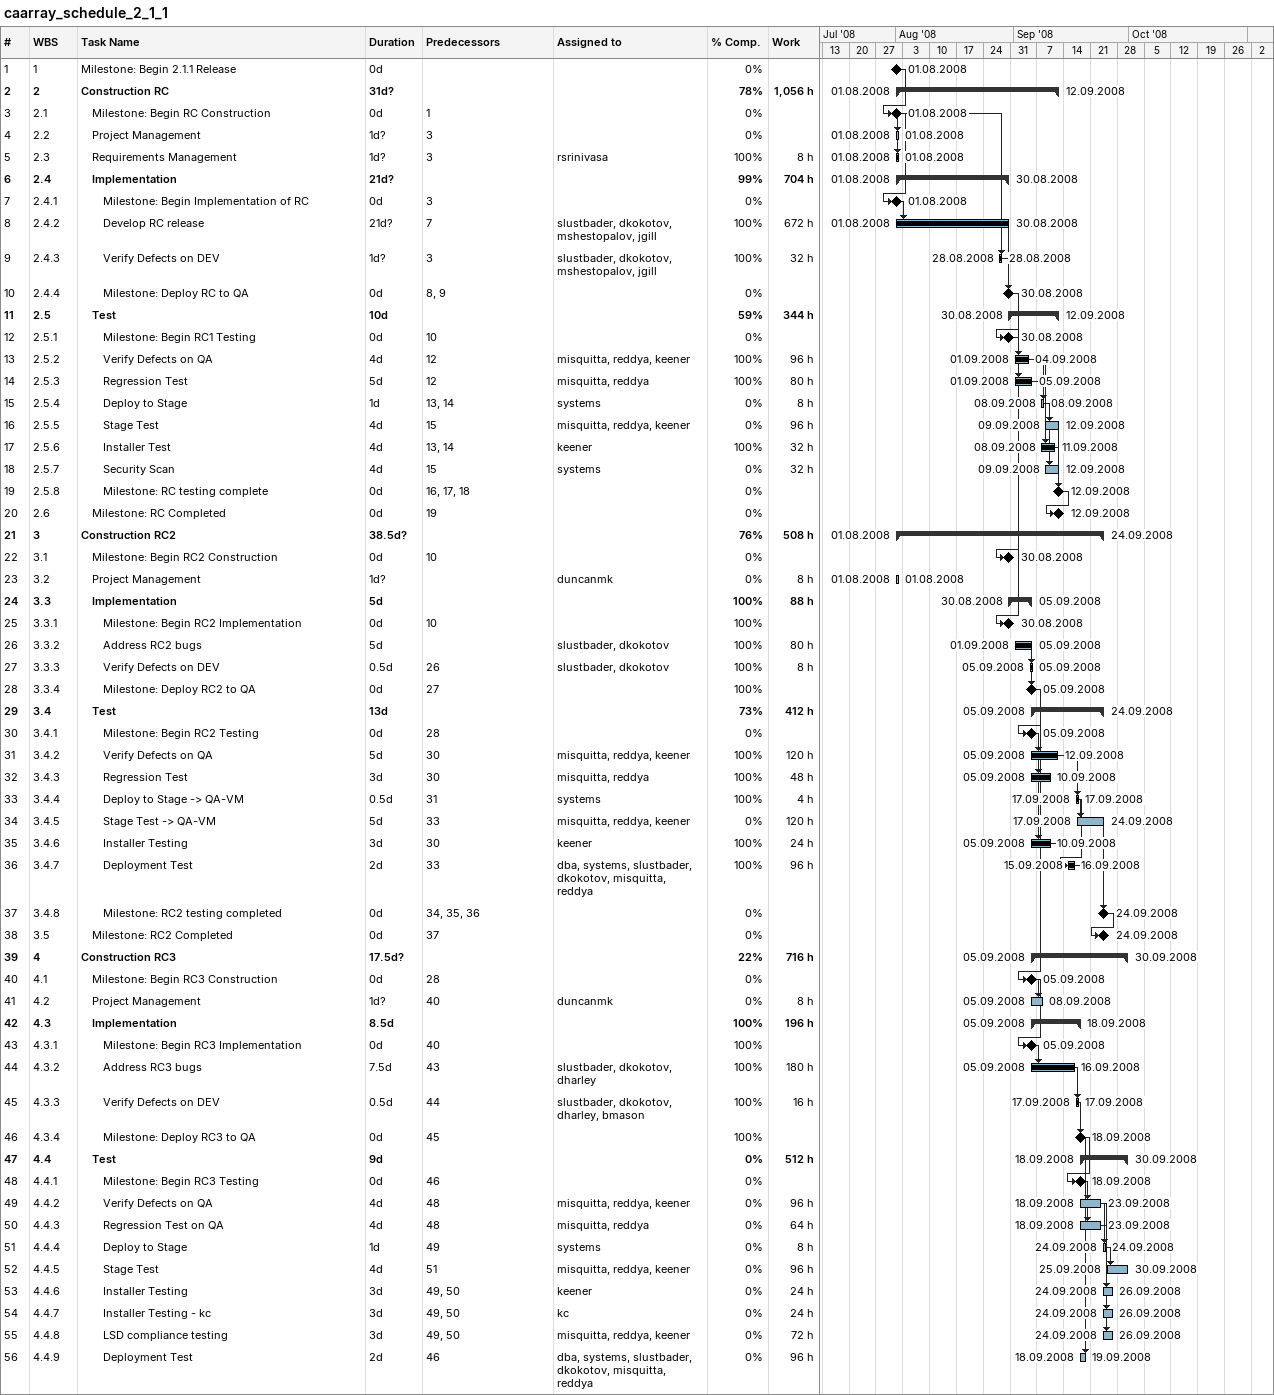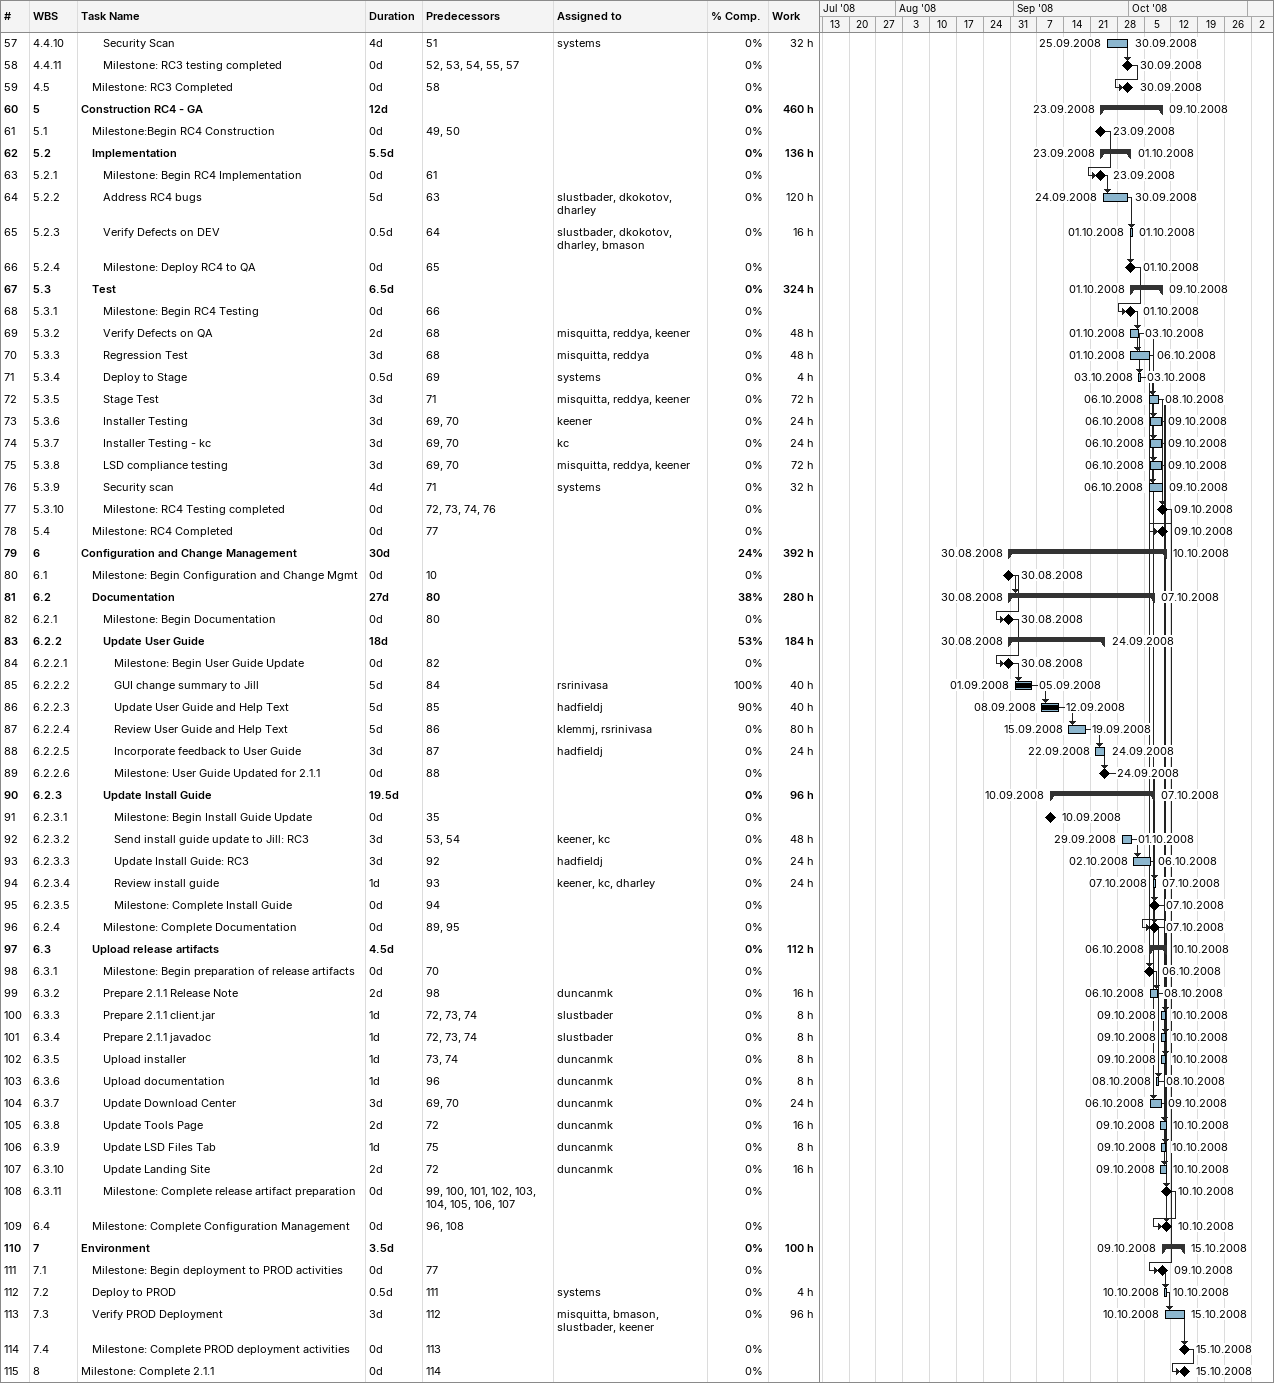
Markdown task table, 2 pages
caarray_schedule_2_1_1

| ID | WBS | Task | Duration | Start | Finish | Predecessors | Resources | % complete | Work (h) |
|---|---|---|---|---|---|---|---|---|---|
| 1 | 1 | Milestone: Begin 2.1.1 Release | 0d | 2008-08-01 | 2008-08-01 |  |  | 0 |  |
| 2 | 2 | **Construction RC** | 31d? | 2008-08-01 | 2008-09-12 |  |  | 78 | 1056 |
| 3 | 2.1 | Milestone: Begin RC Construction | 0d | 2008-08-01 | 2008-08-01 | 1 |  | 0 |  |
| 4 | 2.2 | Project Management | 1d? | 2008-08-01 | 2008-08-01 | 3 |  | 0 |  |
| 5 | 2.3 | Requirements Management | 1d? | 2008-08-01 | 2008-08-01 | 3 | rsrinivasa | 100 | 8 |
| 6 | 2.4 | **Implementation** | 21d? | 2008-08-01 | 2008-08-30 |  |  | 99 | 704 |
| 7 | 2.4.1 | Milestone: Begin Implementation of RC | 0d | 2008-08-01 | 2008-08-01 | 3 |  | 0 |  |
| 8 | 2.4.2 | Develop RC release | 21d? | 2008-08-01 | 2008-08-30 | 7 | slustbader, dkokotov, mshestopalov, jgill | 100 | 672 |
| 9 | 2.4.3 | Verify Defects on DEV | 1d? | 2008-08-28 | 2008-08-28 | 3 | slustbader, dkokotov, mshestopalov, jgill | 100 | 32 |
| 10 | 2.4.4 | Milestone: Deploy RC to QA | 0d | 2008-08-30 | 2008-08-30 | 8, 9 |  | 0 |  |
| 11 | 2.5 | **Test** | 10d | 2008-08-30 | 2008-09-12 |  |  | 59 | 344 |
| 12 | 2.5.1 | Milestone: Begin RC1 Testing | 0d | 2008-08-30 | 2008-08-30 | 10 |  | 0 |  |
| 13 | 2.5.2 | Verify Defects on QA | 4d | 2008-09-01 | 2008-09-04 | 12 | misquitta, reddya, keener | 100 | 96 |
| 14 | 2.5.3 | Regression Test | 5d | 2008-09-01 | 2008-09-05 | 12 | misquitta, reddya | 100 | 80 |
| 15 | 2.5.4 | Deploy to Stage | 1d | 2008-09-08 | 2008-09-08 | 13, 14 | systems | 0 | 8 |
| 16 | 2.5.5 | Stage Test | 4d | 2008-09-09 | 2008-09-12 | 15 | misquitta, reddya, keener | 0 | 96 |
| 17 | 2.5.6 | Installer Test | 4d | 2008-09-08 | 2008-09-11 | 13, 14 | keener | 100 | 32 |
| 18 | 2.5.7 | Security Scan | 4d | 2008-09-09 | 2008-09-12 | 15 | systems | 0 | 32 |
| 19 | 2.5.8 | Milestone: RC testing complete | 0d | 2008-09-12 | 2008-09-12 | 16, 17, 18 |  | 0 |  |
| 20 | 2.6 | Milestone: RC Completed | 0d | 2008-09-12 | 2008-09-12 | 19 |  | 0 |  |
| 21 | 3 | **Construction RC2** | 38.5d? | 2008-08-01 | 2008-09-24 |  |  | 76 | 508 |
| 22 | 3.1 | Milestone: Begin RC2 Construction | 0d | 2008-08-30 | 2008-08-30 | 10 |  | 0 |  |
| 23 | 3.2 | Project Management | 1d? | 2008-08-01 | 2008-08-01 |  | duncanmk | 0 | 8 |
| 24 | 3.3 | **Implementation** | 5d | 2008-08-30 | 2008-09-05 |  |  | 100 | 88 |
| 25 | 3.3.1 | Milestone: Begin RC2 Implementation | 0d | 2008-08-30 | 2008-08-30 | 10 |  | 100 |  |
| 26 | 3.3.2 | Address RC2 bugs | 5d | 2008-09-01 | 2008-09-05 |  | slustbader, dkokotov | 100 | 80 |
| 27 | 3.3.3 | Verify Defects on DEV | 0.5d | 2008-09-05 | 2008-09-05 | 26 | slustbader, dkokotov | 100 | 8 |
| 28 | 3.3.4 | Milestone: Deploy RC2 to QA | 0d | 2008-09-05 | 2008-09-05 | 27 |  | 100 |  |
| 29 | 3.4 | **Test** | 13d | 2008-09-05 | 2008-09-24 |  |  | 73 | 412 |
| 30 | 3.4.1 | Milestone: Begin RC2 Testing | 0d | 2008-09-05 | 2008-09-05 | 28 |  | 0 |  |
| 31 | 3.4.2 | Verify Defects on QA | 5d | 2008-09-05 | 2008-09-12 | 30 | misquitta, reddya, keener | 100 | 120 |
| 32 | 3.4.3 | Regression Test | 3d | 2008-09-05 | 2008-09-10 | 30 | misquitta, reddya | 100 | 48 |
| 33 | 3.4.4 | Deploy to Stage -> QA-VM | 0.5d | 2008-09-17 | 2008-09-17 | 31 | systems | 100 | 4 |
| 34 | 3.4.5 | Stage Test -> QA-VM | 5d | 2008-09-17 | 2008-09-24 | 33 | misquitta, reddya, keener | 0 | 120 |
| 35 | 3.4.6 | Installer Testing | 3d | 2008-09-05 | 2008-09-10 | 30 | keener | 100 | 24 |
| 36 | 3.4.7 | Deployment Test | 2d | 2008-09-15 | 2008-09-16 | 33 | dba, systems, slustbader, dkokotov, misquitta, reddya | 100 | 96 |
| 37 | 3.4.8 | Milestone: RC2 testing completed | 0d | 2008-09-24 | 2008-09-24 | 34, 35, 36 |  | 0 |  |
| 38 | 3.5 | Milestone: RC2 Completed | 0d | 2008-09-24 | 2008-09-24 | 37 |  | 0 |  |
| 39 | 4 | **Construction RC3** | 17.5d? | 2008-09-05 | 2008-09-30 |  |  | 22 | 716 |
| 40 | 4.1 | Milestone: Begin RC3 Construction | 0d | 2008-09-05 | 2008-09-05 | 28 |  | 0 |  |
| 41 | 4.2 | Project Management | 1d? | 2008-09-05 | 2008-09-08 | 40 | duncanmk | 0 | 8 |
| 42 | 4.3 | **Implementation** | 8.5d | 2008-09-05 | 2008-09-18 |  |  | 100 | 196 |
| 43 | 4.3.1 | Milestone: Begin RC3 Implementation | 0d | 2008-09-05 | 2008-09-05 | 40 |  | 100 |  |
| 44 | 4.3.2 | Address RC3 bugs | 7.5d | 2008-09-05 | 2008-09-16 | 43 | slustbader, dkokotov, dharley | 100 | 180 |
| 45 | 4.3.3 | Verify Defects on DEV | 0.5d | 2008-09-17 | 2008-09-17 | 44 | slustbader, dkokotov, dharley, bmason | 100 | 16 |
| 46 | 4.3.4 | Milestone: Deploy RC3 to QA | 0d | 2008-09-18 | 2008-09-18 | 45 |  | 100 |  |
| 47 | 4.4 | **Test** | 9d | 2008-09-18 | 2008-09-30 |  |  | 0 | 512 |
| 48 | 4.4.1 | Milestone: Begin RC3 Testing | 0d | 2008-09-18 | 2008-09-18 | 46 |  | 0 |  |
| 49 | 4.4.2 | Verify Defects on QA | 4d | 2008-09-18 | 2008-09-23 | 48 | misquitta, reddya, keener | 0 | 96 |
| 50 | 4.4.3 | Regression Test on QA | 4d | 2008-09-18 | 2008-09-23 | 48 | misquitta, reddya | 0 | 64 |
| 51 | 4.4.4 | Deploy to Stage | 1d | 2008-09-24 | 2008-09-24 | 49 | systems | 0 | 8 |
| 52 | 4.4.5 | Stage Test | 4d | 2008-09-25 | 2008-09-30 | 51 | misquitta, reddya, keener | 0 | 96 |
| 53 | 4.4.6 | Installer Testing | 3d | 2008-09-24 | 2008-09-26 | 49, 50 | keener | 0 | 24 |
| 54 | 4.4.7 | Installer Testing - kc | 3d | 2008-09-24 | 2008-09-26 | 49, 50 | kc | 0 | 24 |
| 55 | 4.4.8 | LSD compliance testing | 3d | 2008-09-24 | 2008-09-26 | 49, 50 | misquitta, reddya, keener | 0 | 72 |
| 56 | 4.4.9 | Deployment Test | 2d | 2008-09-18 | 2008-09-19 | 46 | dba, systems, slustbader, dkokotov, misquitta, reddya | 0 | 96 |
| 57 | 4.4.10 | Security Scan | 4d | 2008-09-25 | 2008-09-30 | 51 | systems | 0 | 32 |
| 58 | 4.4.11 | Milestone: RC3 testing completed | 0d | 2008-09-30 | 2008-09-30 | 52, 53, 54, 55, 57 |  | 0 |  |
| 59 | 4.5 | Milestone: RC3 Completed | 0d | 2008-09-30 | 2008-09-30 | 58 |  | 0 |  |
| 60 | 5 | **Construction RC4 - GA** | 12d | 2008-09-23 | 2008-10-09 |  |  | 0 | 460 |
| 61 | 5.1 | Milestone:Begin RC4 Construction | 0d | 2008-09-23 | 2008-09-23 | 49, 50 |  | 0 |  |
| 62 | 5.2 | **Implementation** | 5.5d | 2008-09-23 | 2008-10-01 |  |  | 0 | 136 |
| 63 | 5.2.1 | Milestone: Begin RC4 Implementation | 0d | 2008-09-23 | 2008-09-23 | 61 |  | 0 |  |
| 64 | 5.2.2 | Address RC4 bugs | 5d | 2008-09-24 | 2008-09-30 | 63 | slustbader, dkokotov, dharley | 0 | 120 |
| 65 | 5.2.3 | Verify Defects on DEV | 0.5d | 2008-10-01 | 2008-10-01 | 64 | slustbader, dkokotov, dharley, bmason | 0 | 16 |
| 66 | 5.2.4 | Milestone: Deploy RC4 to QA | 0d | 2008-10-01 | 2008-10-01 | 65 |  | 0 |  |
| 67 | 5.3 | **Test** | 6.5d | 2008-10-01 | 2008-10-09 |  |  | 0 | 324 |
| 68 | 5.3.1 | Milestone: Begin RC4 Testing | 0d | 2008-10-01 | 2008-10-01 | 66 |  | 0 |  |
| 69 | 5.3.2 | Verify Defects on QA | 2d | 2008-10-01 | 2008-10-03 | 68 | misquitta, reddya, keener | 0 | 48 |
| 70 | 5.3.3 | Regression Test | 3d | 2008-10-01 | 2008-10-06 | 68 | misquitta, reddya | 0 | 48 |
| 71 | 5.3.4 | Deploy to Stage | 0.5d | 2008-10-03 | 2008-10-03 | 69 | systems | 0 | 4 |
| 72 | 5.3.5 | Stage Test | 3d | 2008-10-06 | 2008-10-08 | 71 | misquitta, reddya, keener | 0 | 72 |
| 73 | 5.3.6 | Installer Testing | 3d | 2008-10-06 | 2008-10-09 | 69, 70 | keener | 0 | 24 |
| 74 | 5.3.7 | Installer Testing - kc | 3d | 2008-10-06 | 2008-10-09 | 69, 70 | kc | 0 | 24 |
| 75 | 5.3.8 | LSD compliance testing | 3d | 2008-10-06 | 2008-10-09 | 69, 70 | misquitta, reddya, keener | 0 | 72 |
| 76 | 5.3.9 | Security scan | 4d | 2008-10-06 | 2008-10-09 | 71 | systems | 0 | 32 |
| 77 | 5.3.10 | Milestone: RC4 Testing completed | 0d | 2008-10-09 | 2008-10-09 | 72, 73, 74, 76 |  | 0 |  |
| 78 | 5.4 | Milestone: RC4 Completed | 0d | 2008-10-09 | 2008-10-09 | 77 |  | 0 |  |
| 79 | 6 | **Configuration and Change Management** | 30d | 2008-08-30 | 2008-10-10 |  |  | 24 | 392 |
| 80 | 6.1 | Milestone: Begin Configuration and Change Mgmt | 0d | 2008-08-30 | 2008-08-30 | 10 |  | 0 |  |
| 81 | 6.2 | **Documentation** | 27d | 2008-08-30 | 2008-10-07 | 80 |  | 38 | 280 |
| 82 | 6.2.1 | Milestone: Begin Documentation | 0d | 2008-08-30 | 2008-08-30 | 80 |  | 0 |  |
| 83 | 6.2.2 | **Update User Guide** | 18d | 2008-08-30 | 2008-09-24 |  |  | 53 | 184 |
| 84 | 6.2.2.1 | Milestone: Begin User Guide Update | 0d | 2008-08-30 | 2008-08-30 | 82 |  | 0 |  |
| 85 | 6.2.2.2 | GUI change summary to Jill | 5d | 2008-09-01 | 2008-09-05 | 84 | rsrinivasa | 100 | 40 |
| 86 | 6.2.2.3 | Update User Guide and Help Text | 5d | 2008-09-08 | 2008-09-12 | 85 | hadfieldj | 90 | 40 |
| 87 | 6.2.2.4 | Review User Guide and Help Text | 5d | 2008-09-15 | 2008-09-19 | 86 | klemmj, rsrinivasa | 0 | 80 |
| 88 | 6.2.2.5 | Incorporate feedback to User Guide | 3d | 2008-09-22 | 2008-09-24 | 87 | hadfieldj | 0 | 24 |
| 89 | 6.2.2.6 | Milestone: User Guide Updated for 2.1.1 | 0d | 2008-09-24 | 2008-09-24 | 88 |  | 0 |  |
| 90 | 6.2.3 | **Update Install Guide** | 19.5d | 2008-09-10 | 2008-10-07 |  |  | 0 | 96 |
| 91 | 6.2.3.1 | Milestone: Begin Install Guide Update | 0d | 2008-09-10 | 2008-09-10 | 35 |  | 0 |  |
| 92 | 6.2.3.2 | Send install guide update to Jill: RC3 | 3d | 2008-09-29 | 2008-10-01 | 53, 54 | keener, kc | 0 | 48 |
| 93 | 6.2.3.3 | Update Install Guide: RC3 | 3d | 2008-10-02 | 2008-10-06 | 92 | hadfieldj | 0 | 24 |
| 94 | 6.2.3.4 | Review install guide | 1d | 2008-10-07 | 2008-10-07 | 93 | keener, kc, dharley | 0 | 24 |
| 95 | 6.2.3.5 | Milestone: Complete Install Guide | 0d | 2008-10-07 | 2008-10-07 | 94 |  | 0 |  |
| 96 | 6.2.4 | Milestone: Complete Documentation | 0d | 2008-10-07 | 2008-10-07 | 89, 95 |  | 0 |  |
| 97 | 6.3 | **Upload release artifacts** | 4.5d | 2008-10-06 | 2008-10-10 |  |  | 0 | 112 |
| 98 | 6.3.1 | Milestone: Begin preparation of release artifacts | 0d | 2008-10-06 | 2008-10-06 | 70 |  | 0 |  |
| 99 | 6.3.2 | Prepare 2.1.1 Release Note | 2d | 2008-10-06 | 2008-10-08 | 98 | duncanmk | 0 | 16 |
| 100 | 6.3.3 | Prepare 2.1.1 client.jar | 1d | 2008-10-09 | 2008-10-10 | 72, 73, 74 | slustbader | 0 | 8 |
| 101 | 6.3.4 | Prepare 2.1.1 javadoc | 1d | 2008-10-09 | 2008-10-10 | 72, 73, 74 | slustbader | 0 | 8 |
| 102 | 6.3.5 | Upload installer | 1d | 2008-10-09 | 2008-10-10 | 73, 74 | duncanmk | 0 | 8 |
| 103 | 6.3.6 | Upload documentation | 1d | 2008-10-08 | 2008-10-08 | 96 | duncanmk | 0 | 8 |
| 104 | 6.3.7 | Update Download Center | 3d | 2008-10-06 | 2008-10-09 | 69, 70 | duncanmk | 0 | 24 |
| 105 | 6.3.8 | Update Tools Page | 2d | 2008-10-09 | 2008-10-10 | 72 | duncanmk | 0 | 16 |
| 106 | 6.3.9 | Update LSD Files Tab | 1d | 2008-10-09 | 2008-10-10 | 75 | duncanmk | 0 | 8 |
| 107 | 6.3.10 | Update Landing Site | 2d | 2008-10-09 | 2008-10-10 | 72 | duncanmk | 0 | 16 |
| 108 | 6.3.11 | Milestone: Complete release artifact preparation | 0d | 2008-10-10 | 2008-10-10 | 99, 100, 101, 102, 103, 104, 105, 106, 107 |  | 0 |  |
| 109 | 6.4 | Milestone: Complete Configuration Management | 0d | 2008-10-10 | 2008-10-10 | 96, 108 |  | 0 |  |
| 110 | 7 | **Environment** | 3.5d | 2008-10-09 | 2008-10-15 |  |  | 0 | 100 |
| 111 | 7.1 | Milestone: Begin deployment to PROD activities | 0d | 2008-10-09 | 2008-10-09 | 77 |  | 0 |  |
| 112 | 7.2 | Deploy to PROD | 0.5d | 2008-10-10 | 2008-10-10 | 111 | systems | 0 | 4 |
| 113 | 7.3 | Verify PROD Deployment | 3d | 2008-10-10 | 2008-10-15 | 112 | misquitta, bmason, slustbader, keener | 0 | 96 |
| 114 | 7.4 | Milestone: Complete PROD deployment activities | 0d | 2008-10-15 | 2008-10-15 | 113 |  | 0 |  |
| 115 | 8 | Milestone: Complete 2.1.1 | 0d | 2008-10-15 | 2008-10-15 | 114 |  | 0 |  |
